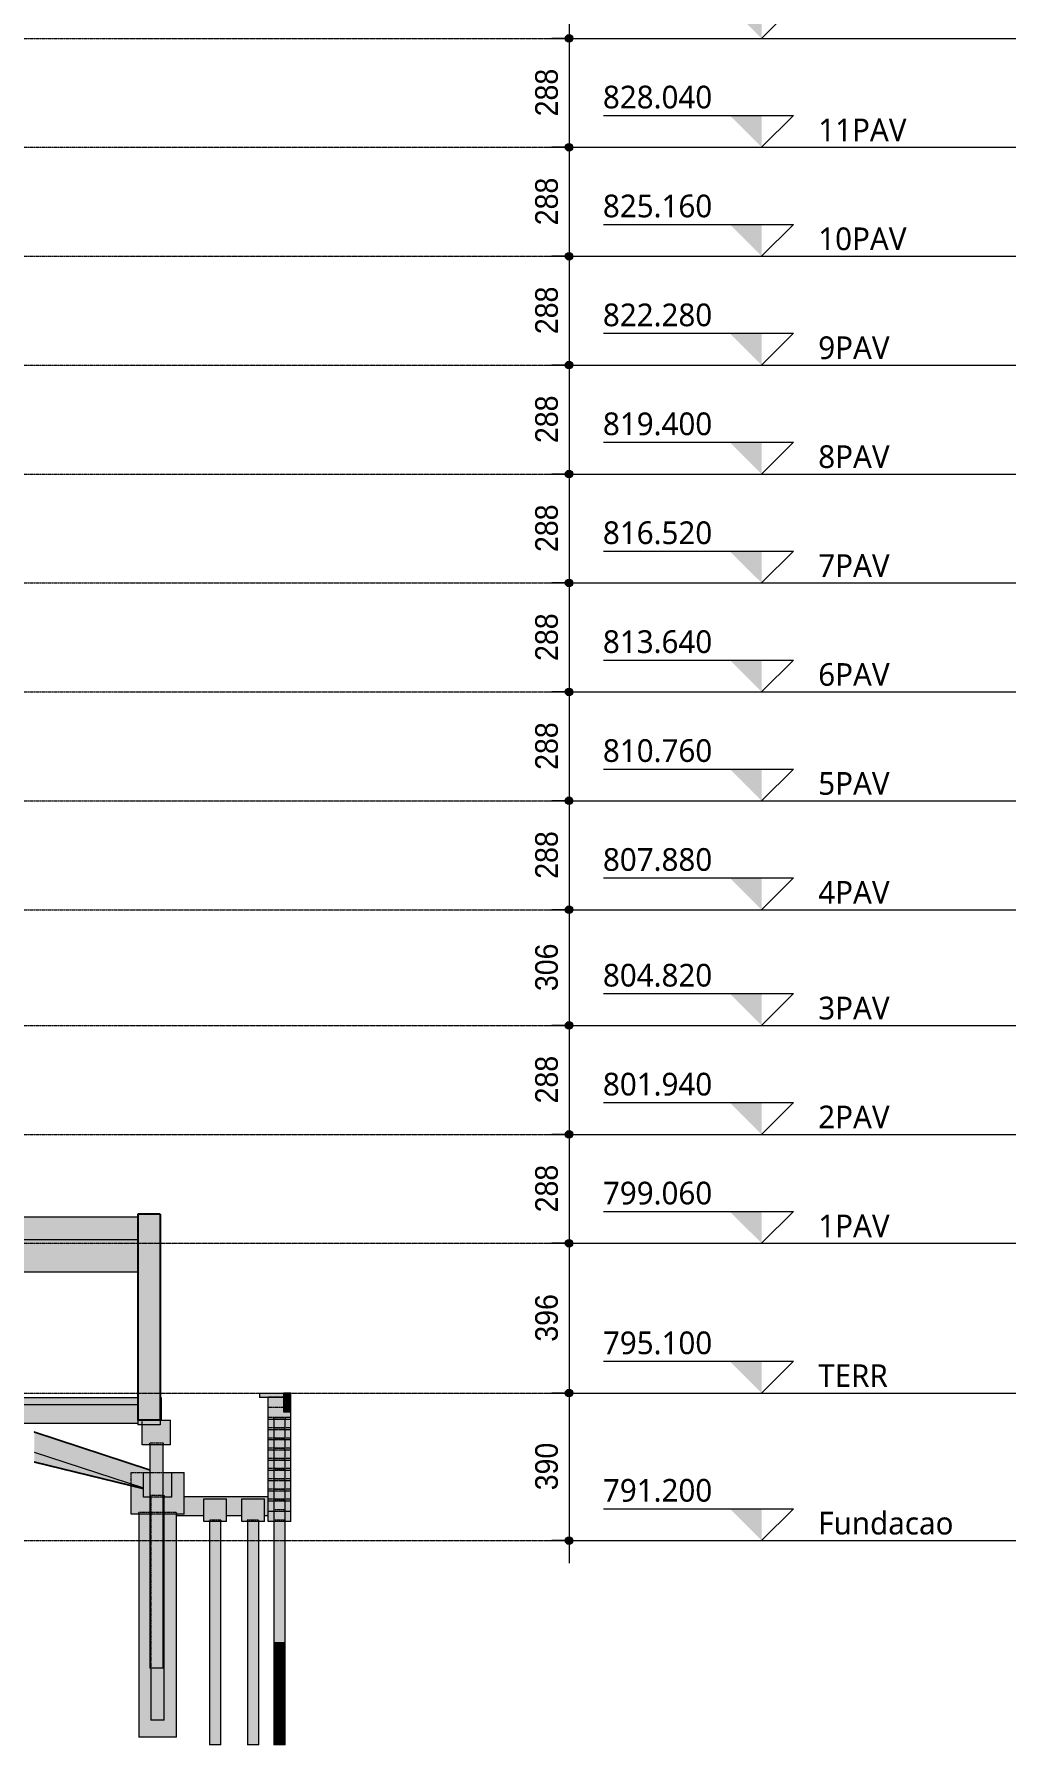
# Model space of a CAD drawing. Header units: centimetres. Extents: x -2198 to 42786, y -3196 to 88064.
# Drawn here: x 31720 to 34317, y 78580 to 83103 of the extents above; entities that cross this region are included whole.
import ezdxf

# ---------------------------------------------------------------- set-up
doc = ezdxf.new("R2010")
doc.units = ezdxf.units.CM
doc.linetypes.add('Centro', pattern=[3.175, 0.635, -0.47625, 1.5875, -0.47625])
doc.linetypes.add('Traço', pattern=[0.635, 0.3175, -0.3175])
for name, color, linetype, lineweight in [('A-ANNO-DIMS', 7, 'Continuous', 9), ('A-ANNO-DIMS-400', 7, 'Continuous', 9), ('A-FLOR', 7, 'Continuous', 25), ('A-FLOR-LEVL', 7, 'Continuous', 9), ('S-BEAM', 7, 'Continuous', 25), ('S-COLS', 7, 'Continuous', 25), ('S-FNDN', 7, 'Continuous', 25), ('S-FNDN-HDLN', 7, 'Traço', 9)]:
    doc.layers.add(name, color=color, linetype=linetype, lineweight=lineweight)
doc.styles.add('Arial_4', font='arial.ttf', dxfattribs={"width": 0.9, "height": 60})
doc.styles.add('Gadugi_7', font='gadugi.ttf', dxfattribs={"height": 60})
doc.dimstyles.new('PED_1_5mm_ESQ_4', dxfattribs={"dimscale": 30.48, "dimtxt": 61.215564, "dimasz": 2.624672, "dimexe": 1.968504, "dimexo": 1.968504, "dimgap": 0.393701, "dimtad": 1, "dimdec": 1, "dimrnd": 0.5, "dimdsep": 46, "dimtxsty": 'Arial_4', "dimblk1": 'DOTSMALL', "dimblk2": 'DOTSMALL', "dimsah": 1, "dimcen": 0.09, "dimdle": 1.968504, "dimazin": 0, "dimtfac": 1, "dimtdec": 4, "dimtix": 1, "dimtmove": 0, "dimatfit": 3, "dimfxl": 1, "dimtvp": 1, "dimtolj": 1, "dimtzin": 0, "dimarcsym": 2})

# ---------------------------------------------------------------- blocks, each defined once
blk = doc.blocks.new('PED_BLRET-1EST_R01_2019 - 75x75x65-3763687-CT E 002 - CRT ESQ')
at = {"layer": 'S-FNDN-HDLN'}
for p, q in [((1714.1, 79378), (1749.1, 79378)), ((1714.1, 79373), (1714.1, 79378)), ((1749.1, 79373), (1714.1, 79373)), ((1749.1, 79378), (1749.1, 79373))]:
    blk.add_line(p, q, dxfattribs=at)
blk = doc.blocks.new('PED_BLRET-1EST_R01_2019_muro_ - 60x60x60-3843966-CT E 002 - CRT ESQ')
at = {"layer": 'S-FNDN-HDLN'}
for p, q in [((-2471.6, 79455), (-2441.6, 79455)), ((-2471.6, 79450), (-2471.6, 79455)), ((-2441.6, 79450), (-2471.6, 79450)), ((-2441.6, 79455), (-2441.6, 79450))]:
    blk.add_line(p, q, dxfattribs=at)
blk = doc.blocks.new('PED_BLRET-1EST_R01_2019_muro_ - 60x60x60-V18-CT E 002 - CRT ESQ')
at = {"layer": 'S-FNDN-HDLN'}
for p, q in [((2042.1, 79418), (2072.1, 79418)), ((2072.1, 79413), (2042.1, 79413))]:
    blk.add_line(p, q, dxfattribs=at)
blk = doc.blocks.new('PED_BLRET-1EST_R01_2019_muro_ - 60x60x60-V19-CT E 002 - CRT ESQ')
at = {"layer": 'S-FNDN-HDLN'}
for p, q in [((2042.1, 79337), (2072.1, 79337)), ((2072.1, 79332), (2042.1, 79332))]:
    blk.add_line(p, q, dxfattribs=at)
blk = doc.blocks.new('PED_BLRET-1EST_EXCENTRICA_R01_2019 - 120x140x110-3841340-CT E 002 - CRT ESQ')
at = {"layer": 'S-FNDN-HDLN'}
for p, q in [((1684.7, 79195), (1714.1, 79195)), ((1684.7, 79190), (1684.7, 79195)), ((1714.1, 79190), (1684.7, 79190)), ((1714.1, 79195), (1752.1, 79195)), ((1752.1, 79190), (1714.1, 79190)), ((1752.1, 79195), (1784.7, 79195)), ((1784.7, 79190), (1752.1, 79190)), ((1784.7, 79195), (1784.7, 79190))]:
    blk.add_line(p, q, dxfattribs=at)
blk = doc.blocks.new('PED_BLRET-1EST_R01_2019 - 75x75x65-V5-CT E 002 - CRT ESQ')
at = {"layer": 'S-FNDN-HDLN'}
for p, q in [((1717.1, 79240), (1749.1, 79240)), ((1717.1, 79235), (1717.1, 79240)), ((1749.1, 79235), (1717.1, 79235)), ((1749.1, 79240), (1752.1, 79240)), ((1752.1, 79235), (1749.1, 79235)), ((1752.1, 79240), (1752.1, 79235))]:
    blk.add_line(p, q, dxfattribs=at)
blk = doc.blocks.new('Nível - NÍVEL - CORTE ESQUEMÁTICO-903305-CT E 002 - CRT ESQ')
at = {"layer": 'A-FLOR-LEVL'}
blk.add_hatch(color=256, dxfattribs=at).paths.add_polyline_path([(3332.7, 79594.1), (3332.7, 79510.1), (3248.6, 79594.1)], flags=0)
for p, q in [((2914.4, 79594.1), (3416.7, 79594.1)), ((3332.7, 79510.1), (3416.7, 79594.1)), ((2768.3, 79510.1), (4005.3, 79510.1))]:
    blk.add_line(p, q, dxfattribs=at)
blk = doc.blocks.new('DIMBLOCK383-CT E 002 - CRT ESQ')
at = {"layer": 'A-ANNO-DIMS-400'}
h = blk.add_hatch(color=256, dxfattribs=at)
edge = h.paths.add_edge_path(flags=0)
edge.add_arc((33135.4, 83380), 10, 0, 360)
h = blk.add_hatch(color=256, dxfattribs=at)
edge = h.paths.add_edge_path(flags=0)
edge.add_arc((33135.4, 83092), 10, 0, 360)
for p, q in [((33089.6, 83380), (33195.4, 83380)), ((33135.4, 83380), (33089.6, 83380)), ((33135.4, 83380), (33135.4, 83092)), ((33089.6, 83092), (33195.4, 83092)), ((33135.4, 83092), (33089.6, 83092))]:
    blk.add_line(p, q, dxfattribs=at)
for centre in [(33135.4, 83380), (33135.4, 83092)]:
    blk.add_circle(centre, 10, dxfattribs=at)
at = {"layer": 'A-ANNO-DIMS-400', "color": 0, "insert": (33045.5, 83173.8), "char_height": 60, "width": 149.178, "attachment_point": 1, "rotation": 90, "line_spacing_factor": 0.941778, "style": 'Arial_4'}
blk.add_mtext('288', dxfattribs=at)
blk = doc.blocks.new('_DotSmall')
at = {"color": 0, "linetype": 'ByBlock', "const_width": 0.5}
blk.add_lwpolyline([(-0.0625, 0, 1), (0.0625, 0, 1)], format="xyb", close=True, dxfattribs=at)
blk = doc.blocks.new('DIMBLOCK384-CT E 002 - CRT ESQ')
at = {"layer": 'A-ANNO-DIMS-400'}
h = blk.add_hatch(color=256, dxfattribs=at)
edge = h.paths.add_edge_path(flags=0)
edge.add_arc((33135.4, 83092), 10, 0, 360)
h = blk.add_hatch(color=256, dxfattribs=at)
edge = h.paths.add_edge_path(flags=0)
edge.add_arc((33135.4, 82804), 10, 0, 360)
for p, q in [((33089.6, 83092), (33195.4, 83092)), ((33135.4, 83092), (33089.6, 83092)), ((33135.4, 83092), (33135.4, 82804)), ((33089.6, 82804), (33195.4, 82804)), ((33135.4, 82804), (33089.6, 82804))]:
    blk.add_line(p, q, dxfattribs=at)
for centre in [(33135.4, 83092), (33135.4, 82804)]:
    blk.add_circle(centre, 10, dxfattribs=at)
at = {"layer": 'A-ANNO-DIMS-400', "color": 0, "insert": (33045.5, 82885.8), "char_height": 60, "width": 149.178, "attachment_point": 1, "rotation": 90, "line_spacing_factor": 0.941778, "style": 'Arial_4'}
blk.add_mtext('288', dxfattribs=at)
blk = doc.blocks.new('DIMBLOCK385-CT E 002 - CRT ESQ')
at = {"layer": 'A-ANNO-DIMS-400'}
h = blk.add_hatch(color=256, dxfattribs=at)
edge = h.paths.add_edge_path(flags=0)
edge.add_arc((33135.4, 82804), 10, 0, 360)
h = blk.add_hatch(color=256, dxfattribs=at)
edge = h.paths.add_edge_path(flags=0)
edge.add_arc((33135.4, 82516), 10, 0, 360)
for p, q in [((33089.6, 82804), (33195.4, 82804)), ((33135.4, 82804), (33089.6, 82804)), ((33135.4, 82804), (33135.4, 82516)), ((33089.6, 82516), (33195.4, 82516)), ((33135.4, 82516), (33089.6, 82516))]:
    blk.add_line(p, q, dxfattribs=at)
for centre in [(33135.4, 82804), (33135.4, 82516)]:
    blk.add_circle(centre, 10, dxfattribs=at)
at = {"layer": 'A-ANNO-DIMS-400', "color": 0, "insert": (33045.5, 82597.8), "char_height": 60, "width": 149.178, "attachment_point": 1, "rotation": 90, "line_spacing_factor": 0.941778, "style": 'Arial_4'}
blk.add_mtext('288', dxfattribs=at)
blk = doc.blocks.new('DIMBLOCK386-CT E 002 - CRT ESQ')
at = {"layer": 'A-ANNO-DIMS-400'}
h = blk.add_hatch(color=256, dxfattribs=at)
edge = h.paths.add_edge_path(flags=0)
edge.add_arc((33135.4, 82516), 10, 0, 360)
h = blk.add_hatch(color=256, dxfattribs=at)
edge = h.paths.add_edge_path(flags=0)
edge.add_arc((33135.4, 82228), 10, 0, 360)
for p, q in [((33089.6, 82516), (33195.4, 82516)), ((33135.4, 82516), (33089.6, 82516)), ((33135.4, 82516), (33135.4, 82228)), ((33089.6, 82228), (33195.4, 82228)), ((33135.4, 82228), (33089.6, 82228))]:
    blk.add_line(p, q, dxfattribs=at)
for centre in [(33135.4, 82516), (33135.4, 82228)]:
    blk.add_circle(centre, 10, dxfattribs=at)
at = {"layer": 'A-ANNO-DIMS-400', "color": 0, "insert": (33045.5, 82309.8), "char_height": 60, "width": 149.178, "attachment_point": 1, "rotation": 90, "line_spacing_factor": 0.941778, "style": 'Arial_4'}
blk.add_mtext('288', dxfattribs=at)
blk = doc.blocks.new('DIMBLOCK387-CT E 002 - CRT ESQ')
at = {"layer": 'A-ANNO-DIMS-400'}
h = blk.add_hatch(color=256, dxfattribs=at)
edge = h.paths.add_edge_path(flags=0)
edge.add_arc((33135.4, 82228), 10, 0, 360)
h = blk.add_hatch(color=256, dxfattribs=at)
edge = h.paths.add_edge_path(flags=0)
edge.add_arc((33135.4, 81940), 10, 0, 360)
for p, q in [((33089.6, 82228), (33195.4, 82228)), ((33135.4, 82228), (33089.6, 82228)), ((33135.4, 82228), (33135.4, 81940)), ((33089.6, 81940), (33195.4, 81940)), ((33135.4, 81940), (33089.6, 81940))]:
    blk.add_line(p, q, dxfattribs=at)
for centre in [(33135.4, 82228), (33135.4, 81940)]:
    blk.add_circle(centre, 10, dxfattribs=at)
at = {"layer": 'A-ANNO-DIMS-400', "color": 0, "insert": (33045.5, 82021.8), "char_height": 60, "width": 149.178, "attachment_point": 1, "rotation": 90, "line_spacing_factor": 0.941778, "style": 'Arial_4'}
blk.add_mtext('288', dxfattribs=at)
blk = doc.blocks.new('DIMBLOCK388-CT E 002 - CRT ESQ')
at = {"layer": 'A-ANNO-DIMS-400'}
h = blk.add_hatch(color=256, dxfattribs=at)
edge = h.paths.add_edge_path(flags=0)
edge.add_arc((33135.4, 81940), 10, 0, 360)
h = blk.add_hatch(color=256, dxfattribs=at)
edge = h.paths.add_edge_path(flags=0)
edge.add_arc((33135.4, 81652), 10, 0, 360)
for p, q in [((33089.6, 81940), (33195.4, 81940)), ((33135.4, 81940), (33089.6, 81940)), ((33135.4, 81940), (33135.4, 81652)), ((33089.6, 81652), (33195.4, 81652)), ((33135.4, 81652), (33089.6, 81652))]:
    blk.add_line(p, q, dxfattribs=at)
for centre in [(33135.4, 81940), (33135.4, 81652)]:
    blk.add_circle(centre, 10, dxfattribs=at)
at = {"layer": 'A-ANNO-DIMS-400', "color": 0, "insert": (33045.5, 81733.8), "char_height": 60, "width": 149.178, "attachment_point": 1, "rotation": 90, "line_spacing_factor": 0.941778, "style": 'Arial_4'}
blk.add_mtext('288', dxfattribs=at)
blk = doc.blocks.new('DIMBLOCK389-CT E 002 - CRT ESQ')
at = {"layer": 'A-ANNO-DIMS-400'}
h = blk.add_hatch(color=256, dxfattribs=at)
edge = h.paths.add_edge_path(flags=0)
edge.add_arc((33135.4, 81652), 10, 0, 360)
h = blk.add_hatch(color=256, dxfattribs=at)
edge = h.paths.add_edge_path(flags=0)
edge.add_arc((33135.4, 81364), 10, 0, 360)
for p, q in [((33089.6, 81652), (33195.4, 81652)), ((33135.4, 81652), (33089.6, 81652)), ((33135.4, 81652), (33135.4, 81364)), ((33089.6, 81364), (33195.4, 81364)), ((33135.4, 81364), (33089.6, 81364))]:
    blk.add_line(p, q, dxfattribs=at)
for centre in [(33135.4, 81652), (33135.4, 81364)]:
    blk.add_circle(centre, 10, dxfattribs=at)
at = {"layer": 'A-ANNO-DIMS-400', "color": 0, "insert": (33045.5, 81445.8), "char_height": 60, "width": 149.178, "attachment_point": 1, "rotation": 90, "line_spacing_factor": 0.941778, "style": 'Arial_4'}
blk.add_mtext('288', dxfattribs=at)
blk = doc.blocks.new('DIMBLOCK390-CT E 002 - CRT ESQ')
at = {"layer": 'A-ANNO-DIMS-400'}
h = blk.add_hatch(color=256, dxfattribs=at)
edge = h.paths.add_edge_path(flags=0)
edge.add_arc((33135.4, 81364), 10, 0, 360)
h = blk.add_hatch(color=256, dxfattribs=at)
edge = h.paths.add_edge_path(flags=0)
edge.add_arc((33135.4, 81076), 10, 0, 360)
for p, q in [((33089.6, 81364), (33195.4, 81364)), ((33135.4, 81364), (33089.6, 81364)), ((33135.4, 81364), (33135.4, 81076)), ((33089.6, 81076), (33195.4, 81076)), ((33135.4, 81076), (33089.6, 81076))]:
    blk.add_line(p, q, dxfattribs=at)
for centre in [(33135.4, 81364), (33135.4, 81076)]:
    blk.add_circle(centre, 10, dxfattribs=at)
at = {"layer": 'A-ANNO-DIMS-400', "color": 0, "insert": (33045.5, 81157.8), "char_height": 60, "width": 149.178, "attachment_point": 1, "rotation": 90, "line_spacing_factor": 0.941778, "style": 'Arial_4'}
blk.add_mtext('288', dxfattribs=at)
blk = doc.blocks.new('DIMBLOCK391-CT E 002 - CRT ESQ')
at = {"layer": 'A-ANNO-DIMS-400'}
h = blk.add_hatch(color=256, dxfattribs=at)
edge = h.paths.add_edge_path(flags=0)
edge.add_arc((33135.4, 81076), 10, 0, 360)
h = blk.add_hatch(color=256, dxfattribs=at)
edge = h.paths.add_edge_path(flags=0)
edge.add_arc((33135.4, 80788), 10, 0, 360)
for p, q in [((33089.6, 81076), (33195.4, 81076)), ((33135.4, 81076), (33089.6, 81076)), ((33135.4, 81076), (33135.4, 80788)), ((33089.6, 80788), (33195.4, 80788)), ((33135.4, 80788), (33089.6, 80788))]:
    blk.add_line(p, q, dxfattribs=at)
for centre in [(33135.4, 81076), (33135.4, 80788)]:
    blk.add_circle(centre, 10, dxfattribs=at)
at = {"layer": 'A-ANNO-DIMS-400', "color": 0, "insert": (33045.5, 80869.8), "char_height": 60, "width": 149.178, "attachment_point": 1, "rotation": 90, "line_spacing_factor": 0.941778, "style": 'Arial_4'}
blk.add_mtext('288', dxfattribs=at)
blk = doc.blocks.new('DIMBLOCK392-CT E 002 - CRT ESQ')
at = {"layer": 'A-ANNO-DIMS-400'}
h = blk.add_hatch(color=256, dxfattribs=at)
edge = h.paths.add_edge_path(flags=0)
edge.add_arc((33135.4, 80788), 10, 0, 360)
h = blk.add_hatch(color=256, dxfattribs=at)
edge = h.paths.add_edge_path(flags=0)
edge.add_arc((33135.4, 80482), 10, 0, 360)
for p, q in [((33089.6, 80788), (33195.4, 80788)), ((33135.4, 80788), (33089.6, 80788)), ((33135.4, 80788), (33135.4, 80482)), ((33089.6, 80482), (33195.4, 80482)), ((33135.4, 80482), (33089.6, 80482))]:
    blk.add_line(p, q, dxfattribs=at)
for centre in [(33135.4, 80788), (33135.4, 80482)]:
    blk.add_circle(centre, 10, dxfattribs=at)
at = {"layer": 'A-ANNO-DIMS-400', "color": 0, "insert": (33045.5, 80572.8), "char_height": 60, "width": 149.178, "attachment_point": 1, "rotation": 90, "line_spacing_factor": 0.941778, "style": 'Arial_4'}
blk.add_mtext('306', dxfattribs=at)
blk = doc.blocks.new('DIMBLOCK393-CT E 002 - CRT ESQ')
at = {"layer": 'A-ANNO-DIMS-400'}
h = blk.add_hatch(color=256, dxfattribs=at)
edge = h.paths.add_edge_path(flags=0)
edge.add_arc((33135.4, 80482), 10, 0, 360)
h = blk.add_hatch(color=256, dxfattribs=at)
edge = h.paths.add_edge_path(flags=0)
edge.add_arc((33135.4, 80194), 10, 0, 360)
for p, q in [((33089.6, 80482), (33195.4, 80482)), ((33135.4, 80482), (33089.6, 80482)), ((33135.4, 80482), (33135.4, 80194)), ((33089.6, 80194), (33195.4, 80194)), ((33135.4, 80194), (33089.6, 80194))]:
    blk.add_line(p, q, dxfattribs=at)
for centre in [(33135.4, 80482), (33135.4, 80194)]:
    blk.add_circle(centre, 10, dxfattribs=at)
at = {"layer": 'A-ANNO-DIMS-400', "color": 0, "insert": (33045.5, 80275.8), "char_height": 60, "width": 149.178, "attachment_point": 1, "rotation": 90, "line_spacing_factor": 0.941778, "style": 'Arial_4'}
blk.add_mtext('288', dxfattribs=at)
blk = doc.blocks.new('DIMBLOCK394-CT E 002 - CRT ESQ')
at = {"layer": 'A-ANNO-DIMS-400'}
h = blk.add_hatch(color=256, dxfattribs=at)
edge = h.paths.add_edge_path(flags=0)
edge.add_arc((33135.4, 80194), 10, 0, 360)
h = blk.add_hatch(color=256, dxfattribs=at)
edge = h.paths.add_edge_path(flags=0)
edge.add_arc((33135.4, 79906), 10, 0, 360)
for p, q in [((33089.6, 80194), (33195.4, 80194)), ((33135.4, 80194), (33089.6, 80194)), ((33135.4, 80194), (33135.4, 79906)), ((33089.6, 79906), (33195.4, 79906)), ((33135.4, 79906), (33089.6, 79906))]:
    blk.add_line(p, q, dxfattribs=at)
for centre in [(33135.4, 80194), (33135.4, 79906)]:
    blk.add_circle(centre, 10, dxfattribs=at)
at = {"layer": 'A-ANNO-DIMS-400', "color": 0, "insert": (33045.5, 79987.8), "char_height": 60, "width": 149.178, "attachment_point": 1, "rotation": 90, "line_spacing_factor": 0.941778, "style": 'Arial_4'}
blk.add_mtext('288', dxfattribs=at)
blk = doc.blocks.new('DIMBLOCK395-CT E 002 - CRT ESQ')
at = {"layer": 'A-ANNO-DIMS-400'}
h = blk.add_hatch(color=256, dxfattribs=at)
edge = h.paths.add_edge_path(flags=0)
edge.add_arc((33135.4, 79906), 10, 0, 360)
h = blk.add_hatch(color=256, dxfattribs=at)
edge = h.paths.add_edge_path(flags=0)
edge.add_arc((33135.4, 79510), 10, 0, 360)
for p, q in [((33089.6, 79906), (33195.4, 79906)), ((33135.4, 79906), (33089.6, 79906)), ((33135.4, 79906), (33135.4, 79510)), ((33089.6, 79510), (33195.4, 79510)), ((33135.4, 79510), (33089.6, 79510))]:
    blk.add_line(p, q, dxfattribs=at)
for centre in [(33135.4, 79906), (33135.4, 79510)]:
    blk.add_circle(centre, 10, dxfattribs=at)
at = {"layer": 'A-ANNO-DIMS-400', "color": 0, "insert": (33045.5, 79645.8), "char_height": 60, "width": 149.178, "attachment_point": 1, "rotation": 90, "line_spacing_factor": 0.941778, "style": 'Arial_4'}
blk.add_mtext('396', dxfattribs=at)
blk = doc.blocks.new('DIMBLOCK396-CT E 002 - CRT ESQ')
at = {"layer": 'A-ANNO-DIMS-400'}
h = blk.add_hatch(color=256, dxfattribs=at)
edge = h.paths.add_edge_path(flags=0)
edge.add_arc((33135.4, 79510), 10, 0, 360)
h = blk.add_hatch(color=256, dxfattribs=at)
edge = h.paths.add_edge_path(flags=0)
edge.add_arc((33135.4, 79120), 10, 0, 360)
for p, q in [((33089.6, 79510), (33195.4, 79510)), ((33135.4, 79510), (33089.6, 79510)), ((33135.4, 79510), (33135.4, 79060)), ((33089.6, 79120), (33195.4, 79120)), ((33135.4, 79120), (33089.6, 79120))]:
    blk.add_line(p, q, dxfattribs=at)
for centre in [(33135.4, 79510), (33135.4, 79120)]:
    blk.add_circle(centre, 10, dxfattribs=at)
at = {"layer": 'A-ANNO-DIMS-400', "color": 0, "insert": (33045.5, 79252.8), "char_height": 60, "width": 149.178, "attachment_point": 1, "rotation": 90, "line_spacing_factor": 0.941778, "style": 'Arial_4'}
blk.add_mtext('390', dxfattribs=at)

msp = doc.modelspace()

# ---------------------------------------------------------------- hatches: boundary and pattern name
at = {"layer": 'A-FLOR', "true_color": 0xc0c0c0}
for points in [[(32379.98, 79498), (32379.98, 79510), (32316.06, 79510), (32316.06, 79498), (32378.62, 79498)], [(32034.06, 79426), (32053.06, 79426), (32053.06, 79438), (31994.06, 79437.73), (31994.06, 79426), (32013.87, 79426)]]:
    msp.add_hatch(color=9, dxfattribs=at).paths.add_polyline_path(points, flags=0)
at = {"layer": 'S-BEAM', "true_color": 0xc0c0c0}
for points in [[(31600.3, 79916), (31994.06, 79916), (31994.06, 79976), (31301.56, 79976), (31301.57, 79916), (31548.6, 79916)], [(31600.3, 79831), (31994.06, 79831), (31994.06, 79916), (31301.57, 79916), (31301.57, 79831), (31548.6, 79831)], [(31354.91, 79430), (31994.06, 79430), (31994.06, 79480), (31354.91, 79480)], [(31660.07, 79480), (31994.06, 79480), (31994.06, 79498), (31660.07, 79498)], [(32398.98, 79510), (32398.98, 79510.55), (32379.98, 79510.55), (32379.98, 79510)], [(32379.98, 79460), (32398.98, 79460), (32398.98, 79510), (32379.98, 79510), (32379.98, 79498)], [(32026.06, 79306.26), (32026.06, 79307.16), (31720.07, 79407.5), (31720.07, 79406.6), (32013.87, 79310.25)], [(32009.07, 79259.26), (32009.07, 79300), (32026.06, 79300), (32026.06, 79306.26), (31720.07, 79406.6), (31720.07, 79354.03), (31983.95, 79267.5)], [(32009.07, 79258.49), (32009.07, 79259.26), (31720.07, 79354.03), (31720.07, 79328.72), (32005.9, 79259.26)], [(32009.07, 79257.09), (32009.07, 79258.49), (31720.07, 79328.72), (31720.07, 79327.32), (32000.14, 79259.26)], [(32269, 79186.49), (32269, 79230), (32329, 79230), (32329, 79186.49), (32338.98, 79186.49), (32338.98, 79236.49), (32116.63, 79236.49), (32116.63, 79190), (32096.63, 79190), (32096.63, 79186.49), (32168.98, 79186.49), (32168.98, 79230), (32228.98, 79230), (32228.98, 79186.49)]]:
    msp.add_hatch(color=9, dxfattribs=at).paths.add_polyline_path(points, flags=0)
at = {"layer": 'S-COLS', "true_color": 0xc0c0c0}
for points in [[(32053.06, 79438), (32053.06, 79983), (31994.06, 79983), (31994.06, 79438), (32013.87, 79438)], [(32053.06, 79438), (32056.01, 79438), (32056.01, 79498), (32053.06, 79498), (32053.06, 79444)]]:
    msp.add_hatch(color=9, dxfattribs=at).paths.add_polyline_path(points, flags=0)
at = {"layer": 'S-FNDN', "true_color": 0xc0c0c0}
for points in [[(32398.98, 79440), (32398.98, 79460), (32379.98, 79460), (32379.98, 79498), (32338.98, 79498), (32338.98, 79440), (32390.15, 79440)], [(32065.57, 79373), (32081.06, 79373), (32081.06, 79438), (32053.06, 79438), (32053.06, 79426), (32006.06, 79426), (32006.06, 79373), (32039.72, 79373)], [(32353.98, 78850), (32383.98, 78850), (32383.98, 79440), (32353.98, 79440), (32353.98, 78870.37)], [(32026.65, 78783), (32061.06, 78783), (32061.06, 79373), (32026.06, 79373), (32026.18, 78783)], [(32029.07, 78645), (32064.07, 78645), (32064.07, 79235), (32061.06, 79235), (32061.06, 78783), (32029.07, 78783), (32029.07, 78649.74)], [(32228.98, 79170), (32228.98, 79230), (32168.98, 79230), (32168.98, 79170)], [(32272.35, 79170), (32329, 79170), (32329, 79230), (32269, 79230), (32269, 79170)], [(31996.63, 78600), (32096.63, 78600), (32096.63, 79190), (32064.07, 79190), (32064.07, 78645), (32029.07, 78645), (32029.07, 78783), (32026.06, 78783), (32026.06, 79190), (31996.63, 79190), (31996.63, 78649.74)], [(32183.98, 78580), (32213.98, 78580), (32213.98, 79170), (32183.98, 79170), (32183.98, 78649.74)], [(32284, 78580), (32314, 78580), (32314, 79170), (32284, 79170), (32284, 78649.74)], [(32353.98, 78823.01), (32383.98, 78823.01), (32383.96, 78850), (32353.98, 78850), (32353.98, 78826.24)], [(32376.48, 78796.01), (32383.98, 78796.01), (32383.96, 78823.01), (32353.98, 78823.01), (32353.98, 78796.01), (32375.75, 78796.01)], [(32353.98, 78769.01), (32383.98, 78769.01), (32383.96, 78796.01), (32353.98, 78796.01), (32353.98, 78782.11)], [(32376.48, 78742.01), (32383.98, 78742.01), (32383.96, 78769.01), (32353.98, 78769.01), (32353.98, 78742.01), (32375.75, 78742.01)], [(32353.98, 78715), (32383.98, 78715), (32383.96, 78742.01), (32353.98, 78742.01), (32353.98, 78737.99)], [(32353.98, 78688.01), (32383.98, 78688.01), (32383.96, 78715), (32353.98, 78715), (32353.98, 78693.86)], [(32376.48, 78660.99), (32383.98, 78660.99), (32383.96, 78688.01), (32353.98, 78688.01), (32353.98, 78660.99), (32375.75, 78660.99)], [(32353.98, 78634.01), (32383.98, 78634.01), (32383.96, 78660.99), (32353.98, 78660.99), (32353.98, 78649.74)], [(32376.48, 78607), (32383.98, 78607), (32383.96, 78634.01), (32353.98, 78634.01), (32353.98, 78607), (32375.75, 78607)], [(32376.48, 78580), (32383.98, 78580), (32383.96, 78607), (32353.98, 78607), (32353.98, 78580), (32375.75, 78580)]]:
    msp.add_hatch(color=9, dxfattribs=at).paths.add_polyline_path(points, flags=0)
h = msp.add_hatch(color=9, dxfattribs=at)
h.paths.add_polyline_path([(32398.98, 79413.01), (32398.98, 79440), (32383.98, 79440), (32383.98, 79413.01), (32390.04, 79413.01)], flags=0)
h.paths.add_polyline_path([(32349.9, 79413.01), (32353.98, 79413.01), (32353.98, 79440), (32338.98, 79440), (32338.98, 79413.01)], flags=0)
h = msp.add_hatch(color=9, dxfattribs=at)
h.paths.add_polyline_path([(32338.98, 79386.01), (32353.98, 79386.01), (32353.98, 79413.01), (32338.98, 79413.01), (32338.98, 79399.87)], flags=0)
h.paths.add_polyline_path([(32398.98, 79386.01), (32398.98, 79413.01), (32383.98, 79413.01), (32383.98, 79386.01), (32389.93, 79386.01)], flags=0)
h = msp.add_hatch(color=9, dxfattribs=at)
h.paths.add_polyline_path([(32398.98, 79359.01), (32398.98, 79386.01), (32383.98, 79386.01), (32383.98, 79359.01), (32389.83, 79359.01)], flags=0)
h.paths.add_polyline_path([(32349.9, 79359.01), (32353.98, 79359.01), (32353.98, 79386.01), (32338.98, 79386.01), (32338.98, 79359.01)], flags=0)
h = msp.add_hatch(color=9, dxfattribs=at)
h.paths.add_polyline_path([(32349.9, 79332.01), (32353.98, 79332.01), (32353.98, 79359.01), (32338.98, 79359.01), (32338.98, 79332.01)], flags=0)
h.paths.add_polyline_path([(32398.98, 79332.01), (32398.98, 79359.01), (32383.98, 79359.01), (32383.98, 79332.01), (32389.72, 79332.01)], flags=0)
h = msp.add_hatch(color=9, dxfattribs=at)
h.paths.add_polyline_path([(32064.07, 79190), (32116.63, 79190), (32116.63, 79300), (32084.07, 79300), (32084.07, 79235), (32064.07, 79235), (32064.07, 79223.37)], flags=0)
h.paths.add_polyline_path([(32013.87, 79190), (32026.06, 79190), (32026.06, 79235), (32009.07, 79235), (32009.07, 79257.09), (31976.63, 79264.98), (31976.63, 79190), (32009.07, 79190)], flags=0)
h = msp.add_hatch(color=9, dxfattribs=at)
h.paths.add_polyline_path([(32084.07, 79235), (32084.07, 79300), (32061.06, 79300), (32061.06, 79235), (32065.57, 79235)], flags=0)
h.paths.add_polyline_path([(32009.07, 79235), (32026.06, 79235), (32026.06, 79300), (32009.07, 79300), (32009.07, 79252.13)], flags=0)
h = msp.add_hatch(color=9, dxfattribs=at)
h.paths.add_polyline_path([(32338.98, 79305), (32353.98, 79305), (32353.98, 79332.01), (32338.98, 79332.01), (32338.98, 79311.62)], flags=0)
h.paths.add_polyline_path([(32398.98, 79305), (32398.98, 79332.01), (32383.98, 79332.01), (32383.98, 79305), (32389.61, 79305)], flags=0)
h = msp.add_hatch(color=9, dxfattribs=at)
h.paths.add_polyline_path([(32398.98, 79278.01), (32398.98, 79305), (32383.98, 79305), (32383.98, 79278.01), (32389.55, 79278.01)], flags=0)
h.paths.add_polyline_path([(32349.9, 79278.01), (32353.98, 79278.01), (32353.98, 79305), (32338.98, 79305), (32338.98, 79278.01)], flags=0)
h = msp.add_hatch(color=9, dxfattribs=at)
h.paths.add_polyline_path([(32398.98, 79250.99), (32398.98, 79278.01), (32383.98, 79278.01), (32383.98, 79250.99), (32389.48, 79250.99)], flags=0)
h.paths.add_polyline_path([(32349.9, 79250.99), (32353.98, 79250.99), (32353.98, 79278.01), (32338.98, 79278.01), (32338.98, 79250.99)], flags=0)
h = msp.add_hatch(color=9, dxfattribs=at)
h.paths.add_polyline_path([(32398.98, 79224.01), (32398.98, 79250.99), (32383.98, 79250.99), (32383.98, 79224.01), (32389.48, 79224.01)], flags=0)
h.paths.add_polyline_path([(32338.98, 79224.01), (32353.98, 79224.01), (32353.98, 79250.99), (32338.98, 79250.99), (32338.98, 79231.08)], flags=0)
h = msp.add_hatch(color=9, dxfattribs=at)
h.paths.add_polyline_path([(32389.2, 79197), (32398.98, 79197), (32398.98, 79224.01), (32383.98, 79224.01), (32383.98, 79197)], flags=0)
h.paths.add_polyline_path([(32338.98, 79197), (32353.98, 79197), (32353.98, 79224.01), (32338.98, 79224.01), (32338.98, 79222.82)], flags=0)
h = msp.add_hatch(color=9, dxfattribs=at)
h.paths.add_polyline_path([(32383.98, 79170), (32398.98, 79170), (32398.98, 79197), (32383.98, 79197), (32383.98, 79179.25)], flags=0)
h.paths.add_polyline_path([(32349.9, 79170), (32353.98, 79170), (32353.98, 79197), (32338.98, 79197), (32338.98, 79170)], flags=0)

# ---------------------------------------------------------------- linework, layer by layer
at = {"layer": 'A-FLOR', "lineweight": 9}
for p, q in [((32316.06, 79510), (32379.98, 79510)), ((32316.06, 79510), (32316.06, 79498)), ((32379.98, 79498), (32316.06, 79498)), ((32379.98, 79510), (32379.98, 79498)), ((31994.06, 79438), (32053.06, 79438)), ((31994.06, 79438), (31994.06, 79426)), ((32053.06, 79426), (31994.06, 79426)), ((32053.06, 79438), (32053.06, 79426))]:
    msp.add_line(p, q, dxfattribs=at)
at = {"layer": 'A-FLOR-LEVL', "linetype": 'Centro'}
for p, q in [((28066.61, 83092), (33615.18, 83092)), ((28066.61, 82804), (33615.18, 82804)), ((28066.61, 82516), (33615.18, 82516)), ((28066.61, 82228), (33615.18, 82228)), ((28066.61, 81940), (33615.18, 81940)), ((28066.61, 81652), (33615.18, 81652)), ((28066.61, 81364), (33615.18, 81364)), ((28066.61, 81076), (33615.18, 81076)), ((28066.61, 80788), (33615.18, 80788)), ((28066.61, 80482), (33615.18, 80482)), ((28066.61, 80194), (33615.18, 80194)), ((28066.61, 79906), (33615.18, 79906)), ((28066.61, 79510), (33615.18, 79510)), ((28066.61, 79120), (33615.18, 79120))]:
    msp.add_line(p, q, dxfattribs=at)
at = {"layer": 'S-BEAM', "lineweight": 9}
for p, q in [((31301.56, 79976), (31994.06, 79976)), ((31994.06, 79916), (31994.06, 79976)), ((31301.56, 79916), (31994.06, 79916)), ((31301.57, 79831), (31994.06, 79831)), ((31354.91, 79480), (31994.06, 79480)), ((31660.07, 79498), (31994.06, 79498)), ((32056.01, 79498), (32056.07, 79498)), ((32056.07, 79498), (32056.07, 79448)), ((32379.98, 79510.55), (32398.98, 79510.55)), ((32379.98, 79510), (32379.98, 79510.55)), ((32398.98, 79510), (32379.98, 79510)), ((32379.98, 79510), (32379.98, 79498)), ((32379.98, 79498), (32379.98, 79460)), ((32398.98, 79510.55), (32398.98, 79510)), ((32398.98, 79460), (32398.98, 79510)), ((31354.91, 79430), (31994.06, 79430)), ((32056.07, 79448), (32056.01, 79448)), ((32379.98, 79460), (32398.98, 79460)), ((32026.13, 79307.14), (31720.07, 79407.5)), ((31720.07, 79406.6), (32026.13, 79306.23)), ((31720.07, 79354.03), (32009.07, 79259.26)), ((31720.07, 79328.72), (32009.07, 79258.49)), ((31720.07, 79327.32), (32009.07, 79257.09)), ((32116.63, 79236.49), (32338.98, 79236.49)), ((32096.62, 79186.49), (32168.98, 79186.49)), ((32228.98, 79186.49), (32269, 79186.49)), ((32329, 79186.49), (32338.98, 79186.49))]:
    msp.add_line(p, q, dxfattribs=at)
at = {"layer": 'S-COLS', "color": 66, "true_color": 0x578d05}
for p, q in [((31994.06, 79983), (31994.06, 79438)), ((32053.06, 79983), (31994.06, 79983)), ((32053.06, 79983), (32053.06, 79438)), ((32053.06, 79438), (31994.06, 79438))]:
    msp.add_line(p, q, dxfattribs=at)
at = {"layer": 'S-COLS', "lineweight": 9}
for p, q in [((32056.01, 79498), (32053.06, 79498)), ((32056.01, 79498), (32056.01, 79438)), ((32056.07, 79448), (32056.07, 79438))]:
    msp.add_line(p, q, dxfattribs=at)
at = {"layer": 'S-FNDN', "lineweight": 9}
for p, q in [((32338.98, 79440), (32338.98, 79498)), ((32006.06, 79373), (32006.06, 79426)), ((32053.06, 79438), (32081.06, 79438)), ((32081.06, 79373), (32081.06, 79438)), ((32398.98, 79440), (32338.98, 79440)), ((32338.98, 79413.01), (32338.98, 79440)), ((32353.98, 79440), (32353.98, 78850)), ((32383.98, 78850), (32383.98, 79440)), ((32398.98, 79440), (32398.98, 79460)), ((32398.98, 79413.01), (32398.98, 79440)), ((32354.01, 79413.01), (32338.98, 79413.01)), ((32338.98, 79386.01), (32338.98, 79413.01)), ((32354.01, 79386.01), (32338.98, 79386.01)), ((32338.98, 79359.01), (32338.98, 79386.01)), ((32398.98, 79413.01), (32383.98, 79413.01)), ((32398.98, 79386.01), (32383.98, 79386.01)), ((32398.98, 79386.01), (32398.98, 79413.01)), ((32398.98, 79359.01), (32398.98, 79386.01)), ((32081.06, 79373), (32006.06, 79373)), ((32026.06, 79373), (32026.06, 78783)), ((32061.06, 78783), (32061.06, 79373)), ((32354.01, 79359.01), (32338.98, 79359.01)), ((32338.98, 79332.01), (32338.98, 79359.01)), ((32398.98, 79359.01), (32383.98, 79359.01)), ((32398.98, 79332.01), (32398.98, 79359.01)), ((32009.07, 79300), (32026.13, 79300)), ((32009.07, 79235), (32009.07, 79300)), ((32061.06, 79300), (32084.07, 79300)), ((32084.07, 79300), (32116.63, 79300)), ((32084.07, 79235), (32084.07, 79300)), ((32116.63, 79190), (32116.63, 79300)), ((32353.98, 79332.01), (32338.98, 79332.01)), ((32338.98, 79305), (32338.98, 79332.01)), ((32353.98, 79305), (32338.98, 79305)), ((32338.98, 79278.01), (32338.98, 79305)), ((32398.98, 79332.01), (32383.98, 79332.01)), ((32398.98, 79305), (32383.98, 79305)), ((32398.98, 79305), (32398.98, 79332.01)), ((32398.98, 79278.01), (32398.98, 79305)), ((31976.63, 79190), (31976.63, 79264.98)), ((32353.98, 79278.01), (32338.98, 79278.01)), ((32338.98, 79250.99), (32338.98, 79278.01)), ((32353.98, 79250.99), (32338.98, 79250.99)), ((32338.98, 79224.01), (32338.98, 79250.99)), ((32398.98, 79278.01), (32383.98, 79278.01)), ((32398.98, 79250.99), (32383.98, 79250.99)), ((32398.98, 79250.99), (32398.98, 79278.01)), ((32398.98, 79224.01), (32398.98, 79250.99)), ((32026.06, 79235), (32009.07, 79235)), ((32084.07, 79235), (32061.06, 79235)), ((32064.07, 78645), (32064.07, 79235)), ((32168.98, 79230), (32228.98, 79230)), ((32168.98, 79170), (32168.98, 79230)), ((32228.98, 79170), (32228.98, 79230)), ((32269, 79230), (32329, 79230)), ((32269, 79170), (32269, 79230)), ((32329, 79170), (32329, 79230)), ((32353.98, 79224.01), (32338.98, 79224.01)), ((32338.98, 79197), (32338.98, 79224.01)), ((32398.98, 79224.01), (32383.98, 79224.01)), ((32398.98, 79197), (32398.98, 79224.01)), ((32026.06, 79190), (31976.63, 79190)), ((31996.63, 79190), (31996.63, 78600)), ((32116.63, 79190), (32064.07, 79190)), ((32096.63, 78600), (32096.63, 79190)), ((32228.98, 79170), (32168.98, 79170)), ((32183.98, 79170), (32183.98, 78580)), ((32213.98, 78580), (32213.98, 79170)), ((32329, 79170), (32269, 79170)), ((32284, 79170), (32284, 78580)), ((32314, 78580), (32314, 79170)), ((32353.98, 79197), (32338.98, 79197)), ((32338.98, 79170), (32338.98, 79197)), ((32353.98, 79170), (32338.98, 79170)), ((32398.98, 79197), (32383.98, 79197)), ((32398.98, 79170), (32383.98, 79170)), ((32398.98, 79170), (32398.98, 79197)), ((32383.98, 78850), (32353.98, 78850)), ((32353.98, 78850), (32353.98, 78823.01)), ((32383.98, 78823.01), (32383.98, 78850)), ((32383.98, 78823.01), (32353.98, 78823.01)), ((32353.98, 78823.01), (32353.98, 78796.01)), ((32383.98, 78796.01), (32353.98, 78796.01)), ((32353.98, 78796.01), (32353.98, 78769.01)), ((32383.98, 78796.01), (32383.98, 78823.01)), ((32383.98, 78769.01), (32383.98, 78796.01)), ((32061.06, 78783), (32026.06, 78783)), ((32029.07, 78783), (32029.07, 78645)), ((32383.98, 78769.01), (32353.98, 78769.01)), ((32353.98, 78769.01), (32353.98, 78742.01)), ((32383.98, 78742.01), (32383.98, 78769.01)), ((32383.98, 78742.01), (32353.98, 78742.01)), ((32353.98, 78742.01), (32353.98, 78715)), ((32383.98, 78715), (32353.98, 78715)), ((32353.98, 78715), (32353.98, 78688.01)), ((32383.98, 78715), (32383.98, 78742.01)), ((32383.98, 78688.01), (32383.98, 78715)), ((32383.98, 78688.01), (32353.98, 78688.01)), ((32353.98, 78688.01), (32353.98, 78660.99)), ((32383.98, 78660.99), (32353.98, 78660.99)), ((32353.98, 78660.99), (32353.98, 78634.01)), ((32383.98, 78660.99), (32383.98, 78688.01)), ((32383.98, 78634.01), (32383.98, 78660.99)), ((32064.07, 78645), (32029.07, 78645)), ((32383.98, 78634.01), (32353.98, 78634.01)), ((32353.98, 78634.01), (32353.98, 78607)), ((32383.98, 78607), (32383.98, 78634.01)), ((32096.63, 78600), (31996.63, 78600)), ((32213.98, 78580), (32183.98, 78580)), ((32314, 78580), (32284, 78580)), ((32383.98, 78607), (32353.98, 78607)), ((32353.98, 78607), (32353.98, 78580)), ((32383.98, 78580), (32353.98, 78580)), ((32383.98, 78580), (32383.98, 78607))]:
    msp.add_line(p, q, dxfattribs=at)
at = {"layer": 'S-FNDN-HDLN'}
for p, q in [((32338.98, 79500), (32379.98, 79500)), ((32338.98, 79498.01), (32338.98, 79500)), ((32338.98, 79473.01), (32379.98, 79473.01)), ((32379.98, 79500), (32398.98, 79500)), ((32379.98, 79473.01), (32398.98, 79473.01)), ((32006.06, 79426.01), (32006.06, 79438)), ((32338.98, 79446.01), (32379.98, 79446.01)), ((32379.98, 79446.01), (32398.98, 79446.01)), ((32338.98, 79419.01), (32379.98, 79419.01)), ((32338.98, 79392.01), (32379.98, 79392.01)), ((32383.98, 79413.01), (32354.01, 79413.01)), ((32383.98, 79386.01), (32354.01, 79386.01)), ((32379.98, 79419.01), (32398.98, 79419.01)), ((32379.98, 79392.01), (32398.98, 79392.01)), ((32338.98, 79365), (32379.98, 79365)), ((32338.98, 79338.01), (32379.98, 79338.01)), ((32383.98, 79359.01), (32354.01, 79359.01)), ((32379.98, 79365), (32398.98, 79365)), ((32379.98, 79338.01), (32398.98, 79338.01)), ((31976.63, 79300), (32009.06, 79300)), ((31976.63, 79264.98), (31976.63, 79300)), ((32026.14, 79300), (32061.05, 79300)), ((32338.98, 79310.99), (32379.98, 79310.99)), ((32383.98, 79332.01), (32353.99, 79332.01)), ((32383.98, 79305), (32353.99, 79305)), ((32379.98, 79310.99), (32398.98, 79310.99)), ((32338.98, 79284.01), (32379.98, 79284.01)), ((32338.98, 79257), (32379.98, 79257)), ((32383.98, 79278.01), (32353.99, 79278.01)), ((32383.98, 79250.99), (32353.99, 79250.99)), ((32379.98, 79284.01), (32398.98, 79284.01)), ((32379.98, 79257), (32398.98, 79257)), ((32061.05, 79235), (32026.06, 79235)), ((32029.07, 79235), (32029.07, 78783.01)), ((32338.98, 79230), (32379.98, 79230)), ((32383.98, 79224.01), (32353.99, 79224.01)), ((32379.98, 79230), (32398.98, 79230)), ((32064.06, 79190), (32026.06, 79190)), ((32383.98, 79197), (32353.99, 79197)), ((32383.98, 79170), (32353.99, 79170))]:
    msp.add_line(p, q, dxfattribs=at)

# ---------------------------------------------------------------- block references
at = {"layer": 'A-FLOR-LEVL'}
for p in [(30311.92, 3582), (30311.92, 3294), (30311.92, 3006), (30311.92, 2718), (30311.92, 2430), (30311.92, 2142), (30311.92, 1854), (30311.92, 1566), (30311.92, 1278), (30311.92, 972), (30311.92, 684), (30311.92, 396), (30311.92, 0), (30311.92, -390)]:
    msp.add_blockref('Nível - NÍVEL - CORTE ESQUEMÁTICO-903305-CT E 002 - CRT ESQ', p, dxfattribs=at)
at = {"layer": 'S-FNDN', "linetype": 'Traço', "lineweight": 9}
for name, p in [('PED_BLRET-1EST_R01_2019_muro_ - 60x60x60-3843966-CT E 002 - CRT ESQ', (34825.55, -10)), ('PED_BLRET-1EST_R01_2019_muro_ - 60x60x60-V18-CT E 002 - CRT ESQ', (30311.92, 0)), ('PED_BLRET-1EST_R01_2019_muro_ - 60x60x60-V18-CT E 002 - CRT ESQ', (30311.92, -27)), ('PED_BLRET-1EST_R01_2019 - 75x75x65-3763687-CT E 002 - CRT ESQ', (30311.92, 0)), ('PED_BLRET-1EST_R01_2019_muro_ - 60x60x60-V18-CT E 002 - CRT ESQ', (30311.92, -54)), ('PED_BLRET-1EST_R01_2019_muro_ - 60x60x60-V19-CT E 002 - CRT ESQ', (30311.92, 0)), ('PED_BLRET-1EST_R01_2019_muro_ - 60x60x60-V19-CT E 002 - CRT ESQ', (30311.92, -27)), ('PED_BLRET-1EST_R01_2019_muro_ - 60x60x60-V19-CT E 002 - CRT ESQ', (30311.92, -54)), ('PED_BLRET-1EST_R01_2019_muro_ - 60x60x60-V19-CT E 002 - CRT ESQ', (30311.92, -81.01)), ('PED_BLRET-1EST_R01_2019 - 75x75x65-V5-CT E 002 - CRT ESQ', (30311.92, 0)), ('PED_BLRET-1EST_R01_2019_muro_ - 60x60x60-V19-CT E 002 - CRT ESQ', (30311.92, -108)), ('PED_BLRET-1EST_R01_2019_muro_ - 60x60x60-V19-CT E 002 - CRT ESQ', (30311.92, -135.01)), ('PED_BLRET-1EST_EXCENTRICA_R01_2019 - 120x140x110-3841340-CT E 002 - CRT ESQ', (30311.92, 0)), ('PED_BLRET-1EST_R01_2019_muro_ - 60x60x60-3843966-CT E 002 - CRT ESQ', (34655.55, -280)), ('PED_BLRET-1EST_R01_2019_muro_ - 60x60x60-3843966-CT E 002 - CRT ESQ', (34755.56, -280)), ('PED_BLRET-1EST_R01_2019_muro_ - 60x60x60-V19-CT E 002 - CRT ESQ', (30311.92, -162))]:
    msp.add_blockref(name, p, dxfattribs=at)

# ---------------------------------------------------------------- texts
at = {"layer": 'A-FLOR-LEVL', "char_height": 60, "attachment_point": 1, "style": 'Gadugi_7'}
for s, insert, width in [('828.040', (33224.82, 82966.85), 349.5357), ('11PAV', (33794.51, 82880.04), 298.2277), ('825.160', (33224.82, 82678.85), 349.5357), ('10PAV', (33794.51, 82592.04), 298.2277), ('822.280', (33224.82, 82390.85), 349.5357), ('9PAV', (33794.51, 82304.04), 243.713), ('819.400', (33224.82, 82102.85), 349.5357), ('8PAV', (33794.51, 82016.04), 243.713), ('816.520', (33224.82, 81814.85), 349.5357), ('7PAV', (33794.51, 81728.04), 243.713), ('813.640', (33224.82, 81526.85), 349.5357), ('6PAV', (33794.51, 81440.04), 243.713), ('810.760', (33224.82, 81238.85), 349.5357), ('5PAV', (33794.51, 81152.04), 243.713), ('807.880', (33224.82, 80950.85), 349.5357), ('4PAV', (33794.51, 80864.04), 243.713), ('804.820', (33224.82, 80644.85), 349.5357), ('3PAV', (33794.51, 80558.04), 243.713), ('801.940', (33224.82, 80356.85), 349.5357), ('2PAV', (33794.51, 80270.04), 243.713), ('799.060', (33224.82, 80068.85), 349.5357), ('1PAV', (33794.51, 79982.04), 243.713), ('795.100', (33224.82, 79672.86), 349.5357), ('TERR', (33794.51, 79586.05), 227.6792), ('791.200', (33224.82, 79282.85), 349.5357), ('Fundacao', (33794.51, 79196.04), 439.3247)]:
    msp.add_mtext(s, dxfattribs=dict(at, insert=insert, width=width))

# ---------------------------------------------------------------- dimensions: what is measured, and where the dimension line sits
at = {"layer": 'A-ANNO-DIMS'}
for base, p1, p2, override, picture, middle in [((33135.43, 83092), (33149.57, 83380), (33149.57, 83092), {"dimpost": '<>', "dimfxl": 288}, 'DIMBLOCK383-CT E 002 - CRT ESQ', (33092.79, 83236)), ((33135.43, 82804), (33149.57, 83092), (33149.57, 82804), {"dimpost": '<>', "dimfxl": 288}, 'DIMBLOCK384-CT E 002 - CRT ESQ', (33092.79, 82948)), ((33135.43, 82516), (33149.57, 82804), (33149.57, 82516), {"dimpost": '<>', "dimfxl": 288}, 'DIMBLOCK385-CT E 002 - CRT ESQ', (33092.79, 82660)), ((33135.43, 82228), (33149.57, 82516), (33149.57, 82228), {"dimpost": '<>', "dimfxl": 288}, 'DIMBLOCK386-CT E 002 - CRT ESQ', (33092.79, 82372)), ((33135.43, 81940), (33149.57, 82228), (33149.57, 81940), {"dimpost": '<>', "dimfxl": 288}, 'DIMBLOCK387-CT E 002 - CRT ESQ', (33092.79, 82084)), ((33135.43, 81652), (33149.57, 81940), (33149.57, 81652), {"dimpost": '<>', "dimfxl": 288}, 'DIMBLOCK388-CT E 002 - CRT ESQ', (33092.79, 81796)), ((33135.43, 81364), (33149.57, 81652), (33149.57, 81364), {"dimpost": '<>', "dimfxl": 288}, 'DIMBLOCK389-CT E 002 - CRT ESQ', (33092.79, 81508)), ((33135.43, 81076), (33149.57, 81364), (33149.57, 81076), {"dimpost": '<>', "dimfxl": 288}, 'DIMBLOCK390-CT E 002 - CRT ESQ', (33092.79, 81220)), ((33135.43, 80788), (33149.57, 81076), (33149.57, 80788), {"dimpost": '<>', "dimfxl": 288.001}, 'DIMBLOCK391-CT E 002 - CRT ESQ', (33092.79, 80932)), ((33135.43, 80482), (33149.57, 80788), (33149.57, 80482), {"dimpost": '<>', "dimfxl": 306}, 'DIMBLOCK392-CT E 002 - CRT ESQ', (33092.77, 80635)), ((33135.43, 80194), (33149.57, 80482), (33149.57, 80194), {"dimpost": '<>', "dimfxl": 288}, 'DIMBLOCK393-CT E 002 - CRT ESQ', (33092.79, 80338)), ((33135.43, 79906), (33149.57, 80194), (33149.57, 79906), {"dimpost": '<>', "dimfxl": 288}, 'DIMBLOCK394-CT E 002 - CRT ESQ', (33092.79, 80050)), ((33135.43, 79510), (33149.57, 79906), (33149.57, 79510), {"dimpost": '<>', "dimfxl": 395.996}, 'DIMBLOCK395-CT E 002 - CRT ESQ', (33092.77, 79708)), ((33135.43, 79120), (33149.57, 79510), (33149.57, 79120), {"dimpost": '<>', "dimfxl": 390.003}, 'DIMBLOCK396-CT E 002 - CRT ESQ', (33092.77, 79315))]:
    dim = msp.add_linear_dim(base=base, p1=p1, p2=p2, angle=90, dimstyle='PED_1_5mm_ESQ_4', override=override, dxfattribs=at)
    dim.commit()
    dim.dimension.update_dxf_attribs({"geometry": picture, "text_midpoint": middle})

doc.saveas('drawing.dxf')
